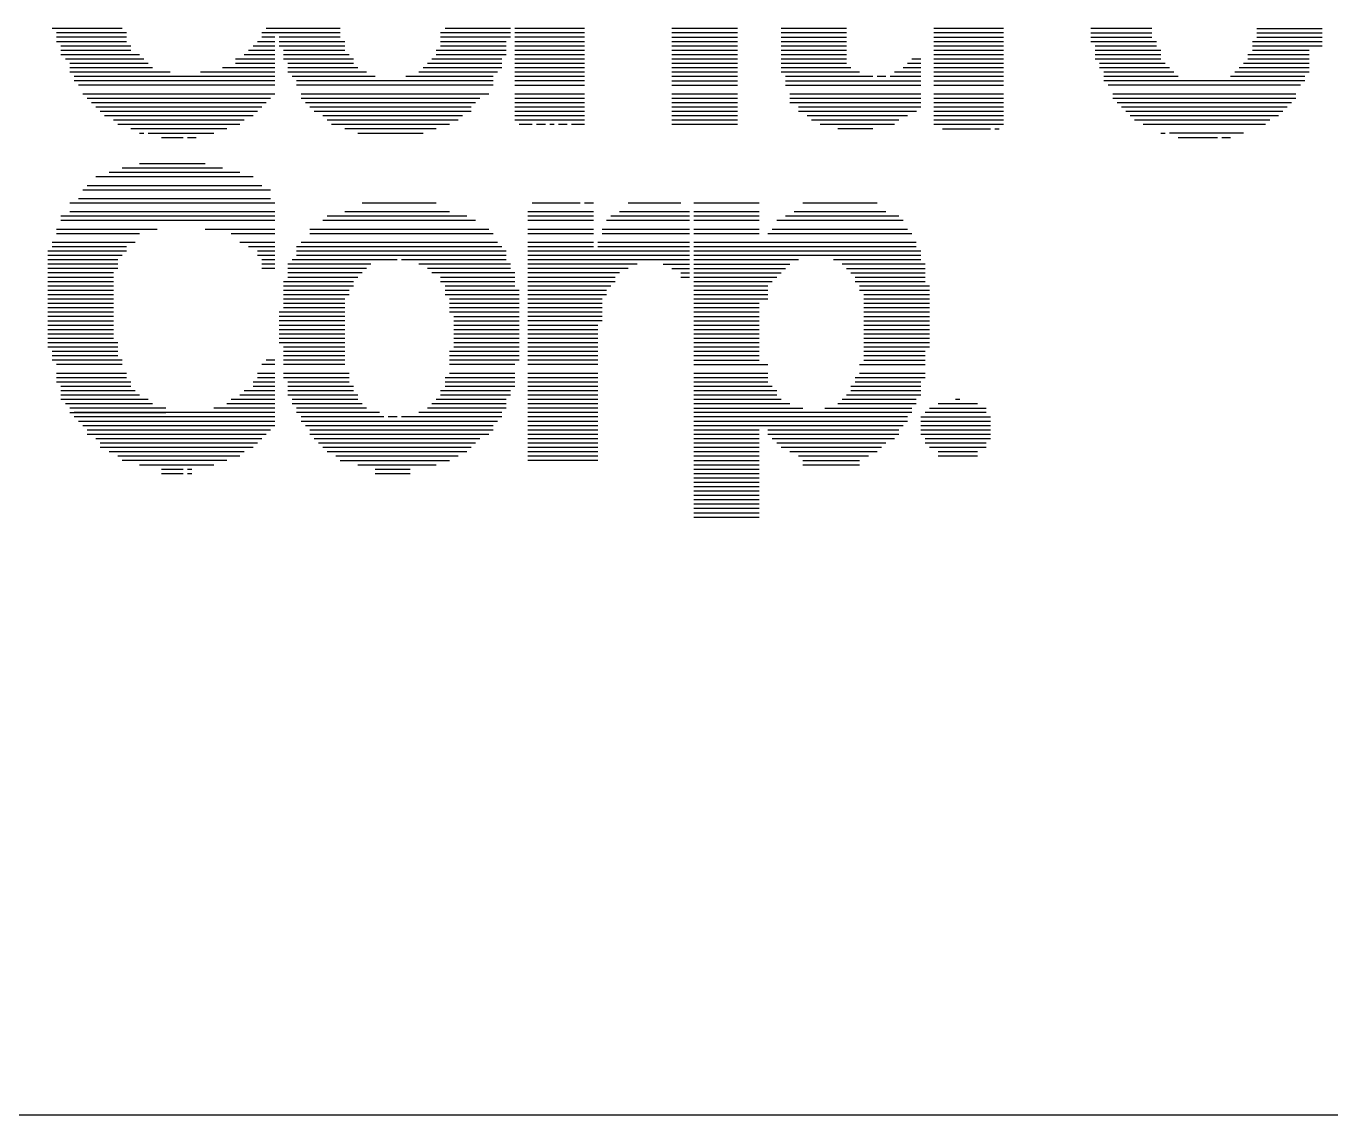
# Model space of a CAD drawing. Extents: x 0 to 31.8, y 0 to 20.
# Drawn here: x 6.4337 to 6.728, y 5.9838 to 6.2293 of the extents above; entities that cross this region are included whole.
import ezdxf

# ---------------------------------------------------------------- set-up
doc = ezdxf.new("R2010")
doc.units = 0
doc.header["$LTSCALE"] = 0.25
doc.header["$MEASUREMENT"] = 0
doc.layers.add('10', color=7, linetype='CONTINUOUS')

msp = doc.modelspace()

# ---------------------------------------------------------------- linework, layer by layer
at = {"layer": '10'}
for points in [[(2.81857, 13.08323), (2.81857, 5.98382), (13.06857, 5.98382), (13.06857, 13.08323), (2.81857, 13.08323)], [(6.43963, 6.22885), (6.45538, 6.22885)], [(6.44062, 6.22787), (6.45637, 6.22787)], [(6.48688, 6.22787), (6.50459, 6.22787)], [(6.48786, 6.22885), (6.50459, 6.22885)], [(6.52723, 6.22787), (6.54298, 6.22787)], [(6.52822, 6.22885), (6.54298, 6.22885)], [(6.54396, 6.22885), (6.55971, 6.22885)], [(6.54396, 6.22786), (6.55971, 6.22786)], [(6.5794, 6.22884), (6.59416, 6.22884)], [(6.5794, 6.22786), (6.59416, 6.22786)], [(6.604, 6.22884), (6.61877, 6.22884)], [(6.604, 6.22786), (6.61877, 6.22786)], [(6.63845, 6.22884), (6.6542, 6.22884)], [(6.63845, 6.22786), (6.6542, 6.22786)], [(6.67389, 6.22884), (6.68766, 6.22884)], [(6.67389, 6.22785), (6.68766, 6.22785)], [(6.71129, 6.22883), (6.72605, 6.22883)], [(6.71129, 6.22785), (6.72605, 6.22785)], [(6.44062, 6.22688), (6.45637, 6.22688)], [(6.44062, 6.2259), (6.45637, 6.2259)], [(6.4416, 6.22492), (6.45735, 6.22492)], [(6.48491, 6.22491), (6.48983, 6.22491)], [(6.48589, 6.2259), (6.48983, 6.2259)], [(6.48688, 6.22688), (6.48983, 6.22688)], [(6.49081, 6.22689), (6.50459, 6.22689)], [(6.49081, 6.2259), (6.50558, 6.2259)], [(6.49081, 6.22492), (6.50558, 6.22492)], [(6.52723, 6.22688), (6.54298, 6.22688)], [(6.52723, 6.2259), (6.542, 6.2259)], [(6.52723, 6.22491), (6.542, 6.22491)], [(6.54396, 6.22688), (6.55971, 6.22688)], [(6.54396, 6.2259), (6.55971, 6.2259)], [(6.54396, 6.22491), (6.55971, 6.22491)], [(6.5794, 6.22687), (6.59416, 6.22687)], [(6.5794, 6.22589), (6.59416, 6.22589)], [(6.5794, 6.22491), (6.59416, 6.22491)], [(6.604, 6.22687), (6.61877, 6.22687)], [(6.604, 6.22589), (6.61877, 6.22589)], [(6.604, 6.2249), (6.61877, 6.2249)], [(6.63845, 6.22687), (6.6542, 6.22687)], [(6.63845, 6.22589), (6.6542, 6.22589)], [(6.63845, 6.2249), (6.6542, 6.2249)], [(6.67389, 6.22687), (6.68766, 6.22687)], [(6.67389, 6.22589), (6.68865, 6.22589)], [(6.67487, 6.2249), (6.68865, 6.2249)], [(6.7103, 6.22588), (6.72605, 6.22588)], [(6.7103, 6.2249), (6.72605, 6.2249)], [(6.71129, 6.22687), (6.72605, 6.22687)], [(6.4416, 6.22393), (6.45735, 6.22393)], [(6.4416, 6.22295), (6.45932, 6.22295)], [(6.44259, 6.22196), (6.4603, 6.22196)], [(6.48097, 6.22196), (6.48983, 6.22196)], [(6.48294, 6.22295), (6.48983, 6.22295)], [(6.48392, 6.22393), (6.48983, 6.22393)], [(6.4918, 6.22393), (6.50558, 6.22393)], [(6.4918, 6.22295), (6.50656, 6.22295)], [(6.4918, 6.22196), (6.50755, 6.22196)], [(6.52526, 6.22196), (6.54101, 6.22196)], [(6.52625, 6.22393), (6.542, 6.22393)], [(6.52625, 6.22294), (6.542, 6.22294)], [(6.54396, 6.22393), (6.55971, 6.22393)], [(6.54396, 6.22294), (6.55971, 6.22294)], [(6.54396, 6.22196), (6.55971, 6.22196)], [(6.5794, 6.22392), (6.59416, 6.22392)], [(6.5794, 6.22294), (6.59416, 6.22294)], [(6.5794, 6.22195), (6.59416, 6.22195)], [(6.604, 6.22392), (6.61877, 6.22392)], [(6.604, 6.22294), (6.61877, 6.22294)], [(6.604, 6.22195), (6.61877, 6.22195)], [(6.63353, 6.22195), (6.6355, 6.22195)], [(6.63845, 6.22392), (6.6542, 6.22392)], [(6.63845, 6.22293), (6.6542, 6.22293)], [(6.63845, 6.22195), (6.6542, 6.22195)], [(6.67487, 6.22392), (6.68963, 6.22392)], [(6.67487, 6.22293), (6.68963, 6.22293)], [(6.67487, 6.22195), (6.68963, 6.22195)], [(6.70932, 6.22293), (6.7231, 6.22293)], [(6.70932, 6.22194), (6.7231, 6.22194)], [(6.7103, 6.22391), (6.7231, 6.22391)], [(6.44357, 6.22098), (6.46129, 6.22098)], [(6.44357, 6.21999), (6.46227, 6.21999)], [(6.44357, 6.21901), (6.46621, 6.21901)], [(6.4731, 6.21901), (6.48983, 6.21901)], [(6.47802, 6.21999), (6.48983, 6.21999)], [(6.48097, 6.22098), (6.48983, 6.22098)], [(6.49278, 6.22098), (6.50755, 6.22098)], [(6.49278, 6.22), (6.50853, 6.22)], [(6.49278, 6.21901), (6.5105, 6.21901)], [(6.52231, 6.21901), (6.54003, 6.21901)], [(6.52329, 6.21999), (6.54101, 6.21999)], [(6.52428, 6.22098), (6.54101, 6.22098)], [(6.54396, 6.22097), (6.55971, 6.22097)], [(6.54396, 6.21999), (6.55971, 6.21999)], [(6.54396, 6.21901), (6.55971, 6.21901)], [(6.5794, 6.22097), (6.59416, 6.22097)], [(6.5794, 6.21999), (6.59416, 6.21999)], [(6.5794, 6.219), (6.59416, 6.219)], [(6.604, 6.22097), (6.61877, 6.22097)], [(6.604, 6.21998), (6.61975, 6.21998)], [(6.604, 6.219), (6.62172, 6.219)], [(6.62959, 6.219), (6.6355, 6.219)], [(6.63156, 6.21998), (6.6355, 6.21998)], [(6.63255, 6.22097), (6.6355, 6.22097)], [(6.63845, 6.22097), (6.6542, 6.22097)], [(6.63845, 6.21998), (6.6542, 6.21998)], [(6.63845, 6.219), (6.6542, 6.219)], [(6.67585, 6.22096), (6.69062, 6.22096)], [(6.67585, 6.21998), (6.6916, 6.21998)], [(6.67684, 6.219), (6.69259, 6.219)], [(6.70637, 6.21899), (6.7231, 6.21899)], [(6.70735, 6.21998), (6.7231, 6.21998)], [(6.70834, 6.22096), (6.7231, 6.22096)], [(6.44455, 6.21803), (6.48983, 6.21803)], [(6.44455, 6.21704), (6.48983, 6.21704)], [(6.44554, 6.21606), (6.48983, 6.21606)], [(6.49377, 6.21803), (6.51247, 6.21803)], [(6.49475, 6.21704), (6.53904, 6.21704)], [(6.49475, 6.21606), (6.53904, 6.21606)], [(6.51936, 6.21802), (6.53904, 6.21802)], [(6.54396, 6.21802), (6.55971, 6.21802)], [(6.54396, 6.21704), (6.55971, 6.21704)], [(6.54396, 6.21605), (6.55971, 6.21605)], [(6.5794, 6.21802), (6.59416, 6.21802)], [(6.5794, 6.21703), (6.59416, 6.21703)], [(6.5794, 6.21605), (6.59416, 6.21605)], [(6.60499, 6.21802), (6.62467, 6.21802)], [(6.60499, 6.21703), (6.6355, 6.21703)], [(6.60499, 6.21605), (6.6355, 6.21605)], [(6.62566, 6.21802), (6.62763, 6.21802)], [(6.62861, 6.21801), (6.6355, 6.21801)], [(6.63845, 6.21801), (6.6542, 6.21801)], [(6.63845, 6.21703), (6.6542, 6.21703)], [(6.63845, 6.21604), (6.6542, 6.21604)], [(6.67684, 6.21804), (6.69357, 6.21804)], [(6.67684, 6.21706), (6.72211, 6.21706)], [(6.67782, 6.21607), (6.72113, 6.21607)], [(6.70538, 6.21801), (6.72211, 6.21801)], [(6.44652, 6.21409), (6.48983, 6.21409)], [(6.44751, 6.2131), (6.48885, 6.2131)], [(6.49574, 6.21409), (6.53806, 6.21409)], [(6.49574, 6.21311), (6.53609, 6.21311)], [(6.54396, 6.21409), (6.55971, 6.21409)], [(6.54396, 6.2131), (6.55971, 6.2131)], [(6.5794, 6.21408), (6.59416, 6.21408)], [(6.5794, 6.2131), (6.59416, 6.2131)], [(6.60597, 6.21408), (6.6355, 6.21408)], [(6.60597, 6.2131), (6.6355, 6.2131)], [(6.63845, 6.21408), (6.6542, 6.21408)], [(6.63845, 6.21309), (6.6542, 6.21309)], [(6.67881, 6.2141), (6.72014, 6.2141)], [(6.67881, 6.21312), (6.72014, 6.21312)], [(6.44849, 6.21212), (6.48786, 6.21212)], [(6.44948, 6.21114), (6.48688, 6.21114)], [(6.45046, 6.21015), (6.48589, 6.21015)], [(6.49672, 6.21212), (6.53511, 6.21212)], [(6.4977, 6.21113), (6.53412, 6.21113)], [(6.49869, 6.21015), (6.53412, 6.21015)], [(6.54396, 6.21212), (6.55971, 6.21212)], [(6.54396, 6.21113), (6.55971, 6.21113)], [(6.54396, 6.21015), (6.55971, 6.21015)], [(6.5794, 6.21211), (6.59416, 6.21211)], [(6.5794, 6.21113), (6.59416, 6.21113)], [(6.5794, 6.21014), (6.59416, 6.21014)], [(6.60597, 6.21211), (6.6355, 6.21211)], [(6.60794, 6.21113), (6.6355, 6.21113)], [(6.60794, 6.21014), (6.63452, 6.21014)], [(6.63845, 6.21211), (6.6542, 6.21211)], [(6.63845, 6.21112), (6.6542, 6.21112)], [(6.63845, 6.21014), (6.6542, 6.21014)], [(6.67979, 6.21214), (6.71916, 6.21214)], [(6.68077, 6.21115), (6.71818, 6.21115)], [(6.68176, 6.21017), (6.71719, 6.21017)], [(6.45144, 6.20917), (6.48491, 6.20917)], [(6.45341, 6.20818), (6.48294, 6.20818)], [(6.4544, 6.2072), (6.48196, 6.2072)], [(6.50066, 6.20917), (6.53215, 6.20917)], [(6.50164, 6.20818), (6.53117, 6.20818)], [(6.50262, 6.2072), (6.5292, 6.2072)], [(6.54396, 6.20917), (6.55971, 6.20917)], [(6.54396, 6.20818), (6.55971, 6.20818)], [(6.54495, 6.2072), (6.5479, 6.2072)], [(6.54495, 6.2072), (6.5479, 6.2072)], [(6.54888, 6.2072), (6.55085, 6.2072)], [(6.54888, 6.2072), (6.55085, 6.2072)], [(6.55184, 6.2072), (6.55282, 6.2072)], [(6.55184, 6.2072), (6.55282, 6.2072)], [(6.55381, 6.2072), (6.55577, 6.2072)], [(6.55381, 6.2072), (6.55577, 6.2072)], [(6.55676, 6.2072), (6.55971, 6.2072)], [(6.55676, 6.2072), (6.55971, 6.2072)], [(6.5794, 6.20916), (6.59416, 6.20916)], [(6.5794, 6.20817), (6.59416, 6.20817)], [(6.5794, 6.20719), (6.59416, 6.20719)], [(6.5794, 6.20719), (6.59416, 6.20719)], [(6.60991, 6.20916), (6.63255, 6.20916)], [(6.61089, 6.20817), (6.63058, 6.20817)], [(6.61286, 6.20719), (6.62959, 6.20719)], [(6.63845, 6.20916), (6.6542, 6.20916)], [(6.63845, 6.20817), (6.6542, 6.20817)], [(6.63845, 6.20719), (6.6542, 6.20719)], [(6.68274, 6.20918), (6.71621, 6.20918)], [(6.68373, 6.2082), (6.71424, 6.2082)], [(6.6857, 6.20721), (6.71326, 6.20721)], [(6.6857, 6.20721), (6.71326, 6.20721)], [(6.45735, 6.20622), (6.479, 6.20622)], [(6.45932, 6.20523), (6.4603, 6.20523)], [(6.45932, 6.20523), (6.4603, 6.20523)], [(6.46129, 6.20523), (6.47605, 6.20523)], [(6.46129, 6.20523), (6.47605, 6.20523)], [(6.46424, 6.20425), (6.46916, 6.20425)], [(6.47014, 6.20425), (6.47211, 6.20425)], [(6.50558, 6.20621), (6.52625, 6.20621)], [(6.50853, 6.20523), (6.52329, 6.20523)], [(6.50853, 6.20523), (6.52329, 6.20523)], [(6.6168, 6.20621), (6.62467, 6.20621)], [(6.6168, 6.20621), (6.62467, 6.20621)], [(6.64042, 6.2062), (6.65125, 6.2062)], [(6.64042, 6.2062), (6.65125, 6.2062)], [(6.65223, 6.2062), (6.65322, 6.2062)], [(6.65223, 6.2062), (6.65322, 6.2062)], [(6.68963, 6.20522), (6.69062, 6.20522)], [(6.6916, 6.20525), (6.70833, 6.20525)], [(6.69357, 6.20423), (6.70243, 6.20423)], [(6.69357, 6.20423), (6.70243, 6.20423)], [(6.70341, 6.20423), (6.70538, 6.20423)], [(6.70341, 6.20423), (6.70538, 6.20423)], [(6.45932, 6.19834), (6.47408, 6.19834)], [(6.44948, 6.19539), (6.48491, 6.19539)], [(6.45144, 6.19539), (6.48294, 6.19539)], [(6.45243, 6.19637), (6.48196, 6.19637)], [(6.45538, 6.19736), (6.47802, 6.19736)], [(6.44652, 6.19244), (6.48885, 6.19244)], [(6.44751, 6.19342), (6.48688, 6.19342)], [(6.44751, 6.19244), (6.48688, 6.19244)], [(6.44357, 6.18949), (6.48983, 6.18949)], [(6.44455, 6.18949), (6.48983, 6.18949)], [(6.44554, 6.19047), (6.48885, 6.19047)], [(6.50951, 6.18948), (6.52625, 6.18948)], [(6.51345, 6.18948), (6.51739, 6.18948)], [(6.51837, 6.18948), (6.52034, 6.18948)], [(6.5479, 6.18948), (6.55873, 6.18948)], [(6.55971, 6.18948), (6.56168, 6.18948)], [(6.56955, 6.18947), (6.58137, 6.18947)], [(6.57448, 6.18947), (6.57644, 6.18947)], [(6.58432, 6.18947), (6.59908, 6.18947)], [(6.60892, 6.18947), (6.62566, 6.18947)], [(6.61188, 6.18947), (6.62369, 6.18947)], [(6.4416, 6.18653), (6.48983, 6.18653)], [(6.44259, 6.18653), (6.48983, 6.18653)], [(6.44357, 6.18752), (6.48983, 6.18752)], [(6.50164, 6.18653), (6.53314, 6.18653)], [(6.50361, 6.18653), (6.53117, 6.18653)], [(6.50558, 6.18752), (6.5292, 6.18752)], [(6.54692, 6.18752), (6.56168, 6.18752)], [(6.54692, 6.18653), (6.56168, 6.18653)], [(6.54692, 6.18653), (6.56168, 6.18653)], [(6.56562, 6.18652), (6.58333, 6.18652)], [(6.5666, 6.18652), (6.58333, 6.18652)], [(6.56759, 6.18751), (6.58333, 6.18751)], [(6.58432, 6.18751), (6.59908, 6.18751)], [(6.58432, 6.18652), (6.59908, 6.18652)], [(6.58432, 6.18652), (6.59908, 6.18652)], [(6.60499, 6.18652), (6.63058, 6.18652)], [(6.60597, 6.18652), (6.62959, 6.18652)], [(6.60696, 6.18751), (6.62763, 6.18751)], [(6.44062, 6.18358), (6.46227, 6.18358)], [(6.4416, 6.18555), (6.48983, 6.18555)], [(6.4416, 6.18358), (6.46326, 6.18358)], [(6.47408, 6.18358), (6.48983, 6.18358)], [(6.47802, 6.18358), (6.48983, 6.18358)], [(6.4977, 6.18358), (6.53806, 6.18358)], [(6.49869, 6.18358), (6.53609, 6.18358)], [(6.50066, 6.18555), (6.53511, 6.18555)], [(6.54692, 6.18555), (6.56168, 6.18555)], [(6.54692, 6.18358), (6.56168, 6.18358)], [(6.54692, 6.18358), (6.56168, 6.18358)], [(6.56365, 6.18357), (6.58333, 6.18357)], [(6.56463, 6.18554), (6.58333, 6.18554)], [(6.56463, 6.18357), (6.58333, 6.18357)], [(6.58432, 6.18554), (6.59908, 6.18554)], [(6.58432, 6.18357), (6.59908, 6.18357)], [(6.58432, 6.18357), (6.59908, 6.18357)], [(6.60203, 6.18357), (6.63255, 6.18357)], [(6.60302, 6.18554), (6.63156, 6.18554)], [(6.60302, 6.18357), (6.63255, 6.18357)], [(6.43963, 6.18063), (6.45735, 6.18063)], [(6.44062, 6.1826), (6.45932, 6.1826)], [(6.44062, 6.18063), (6.45833, 6.18063)], [(6.47999, 6.1826), (6.48983, 6.1826)], [(6.48196, 6.18063), (6.48983, 6.18063)], [(6.48294, 6.18063), (6.48983, 6.18063)], [(6.49574, 6.18063), (6.54003, 6.18063)], [(6.49672, 6.18063), (6.53904, 6.18063)], [(6.4977, 6.1826), (6.53904, 6.1826)], [(6.54692, 6.1826), (6.56168, 6.1826)], [(6.54692, 6.18063), (6.56168, 6.18063)], [(6.54692, 6.18063), (6.56168, 6.18063)], [(6.56266, 6.18062), (6.58333, 6.18062)], [(6.56266, 6.18062), (6.58333, 6.18062)], [(6.56365, 6.18258), (6.58333, 6.18258)], [(6.58432, 6.18258), (6.59908, 6.18258)], [(6.58432, 6.18062), (6.63451, 6.18062)], [(6.58432, 6.18062), (6.59908, 6.18062)], [(6.60105, 6.18259), (6.63353, 6.18259)], [(6.60105, 6.18062), (6.63353, 6.18062)], [(6.43865, 6.17866), (6.45637, 6.17866)], [(6.43865, 6.17768), (6.45538, 6.17768)], [(6.43963, 6.17964), (6.45637, 6.17964)], [(6.48392, 6.17964), (6.48983, 6.17964)], [(6.48589, 6.17866), (6.48983, 6.17866)], [(6.48589, 6.17768), (6.48983, 6.17768)], [(6.49475, 6.17965), (6.54101, 6.17965)], [(6.49475, 6.17866), (6.542, 6.17866)], [(6.49475, 6.17768), (6.542, 6.17768)], [(6.54692, 6.17964), (6.56168, 6.17964)], [(6.54692, 6.17866), (6.58333, 6.17866)], [(6.54692, 6.17768), (6.58333, 6.17768)], [(6.56266, 6.17963), (6.58333, 6.17963)], [(6.58432, 6.17963), (6.63451, 6.17963)], [(6.58432, 6.17865), (6.6355, 6.17865)], [(6.58432, 6.17767), (6.6355, 6.17767)], [(6.43865, 6.17669), (6.4544, 6.17669)], [(6.43865, 6.17571), (6.4544, 6.17571)], [(6.43865, 6.17472), (6.4544, 6.17472)], [(6.48688, 6.17669), (6.48983, 6.17669)], [(6.48688, 6.17571), (6.48983, 6.17571)], [(6.48688, 6.17472), (6.48983, 6.17472)], [(6.49278, 6.17571), (6.51148, 6.17571)], [(6.49278, 6.17473), (6.5105, 6.17473)], [(6.49377, 6.17669), (6.51739, 6.17669)], [(6.51837, 6.17669), (6.542, 6.17669)], [(6.52231, 6.17571), (6.54298, 6.17571)], [(6.52428, 6.17472), (6.54298, 6.17472)], [(6.54692, 6.1767), (6.58333, 6.1767)], [(6.54692, 6.17571), (6.57152, 6.17571)], [(6.54692, 6.17473), (6.56955, 6.17473)], [(6.57743, 6.17569), (6.58333, 6.17569)], [(6.5794, 6.17471), (6.58333, 6.17471)], [(6.58432, 6.17668), (6.60794, 6.17668)], [(6.58432, 6.17569), (6.60597, 6.17569)], [(6.58432, 6.17471), (6.60499, 6.17471)], [(6.61581, 6.17668), (6.6355, 6.17668)], [(6.61778, 6.1757), (6.63648, 6.1757)], [(6.61877, 6.17471), (6.63648, 6.17471)], [(6.43865, 6.17374), (6.45341, 6.17374)], [(6.43865, 6.17275), (6.45341, 6.17275)], [(6.43865, 6.17177), (6.45341, 6.17177)], [(6.4918, 6.17177), (6.50755, 6.17177)], [(6.49278, 6.17374), (6.50951, 6.17374)], [(6.49278, 6.17276), (6.50853, 6.17276)], [(6.52526, 6.17374), (6.54396, 6.17374)], [(6.52723, 6.17275), (6.54396, 6.17275)], [(6.52723, 6.17177), (6.54396, 6.17177)], [(6.54692, 6.17374), (6.56759, 6.17374)], [(6.54692, 6.17276), (6.5666, 6.17276)], [(6.54692, 6.17177), (6.5666, 6.17177)], [(6.58137, 6.17373), (6.58333, 6.17373)], [(6.58137, 6.17274), (6.58333, 6.17274)], [(6.58432, 6.17373), (6.604, 6.17373)], [(6.58432, 6.17274), (6.60302, 6.17274)], [(6.58432, 6.17176), (6.60203, 6.17176)], [(6.61975, 6.17373), (6.63648, 6.17373)], [(6.62074, 6.17274), (6.63648, 6.17274)], [(6.62074, 6.17176), (6.63648, 6.17176)], [(6.43865, 6.17079), (6.45341, 6.17079)], [(6.43865, 6.1698), (6.45341, 6.1698)], [(6.43865, 6.16882), (6.45341, 6.16882)], [(6.4918, 6.17079), (6.50755, 6.17079)], [(6.4918, 6.1698), (6.50656, 6.1698)], [(6.4918, 6.16882), (6.50656, 6.16882)], [(6.52822, 6.17078), (6.54396, 6.17078)], [(6.52822, 6.1698), (6.54495, 6.1698)], [(6.52822, 6.16882), (6.54495, 6.16882)], [(6.54692, 6.17079), (6.56562, 6.17079)], [(6.54692, 6.16981), (6.56463, 6.16981)], [(6.54692, 6.16882), (6.56463, 6.16882)], [(6.58432, 6.17077), (6.60105, 6.17077)], [(6.58432, 6.16979), (6.60105, 6.16979)], [(6.58432, 6.16881), (6.60105, 6.16881)], [(6.62172, 6.17078), (6.63747, 6.17078)], [(6.62172, 6.16979), (6.63747, 6.16979)], [(6.6227, 6.16881), (6.63747, 6.16881)], [(6.43865, 6.16783), (6.45341, 6.16783)], [(6.43865, 6.16685), (6.45341, 6.16685)], [(6.43865, 6.16587), (6.45341, 6.16587)], [(6.4918, 6.16784), (6.50558, 6.16784)], [(6.4918, 6.16685), (6.50558, 6.16685)], [(6.4918, 6.16587), (6.50558, 6.16587)], [(6.5292, 6.16783), (6.54495, 6.16783)], [(6.5292, 6.16685), (6.54495, 6.16685)], [(6.5292, 6.16586), (6.54495, 6.16586)], [(6.54692, 6.16784), (6.56365, 6.16784)], [(6.54692, 6.16685), (6.56365, 6.16685)], [(6.54692, 6.16587), (6.56365, 6.16587)], [(6.58432, 6.16782), (6.60105, 6.16782)], [(6.58432, 6.16684), (6.59908, 6.16684)], [(6.58432, 6.16585), (6.59908, 6.16585)], [(6.6227, 6.16782), (6.63747, 6.16782)], [(6.6227, 6.16684), (6.63747, 6.16684)], [(6.6227, 6.16585), (6.63747, 6.16585)], [(6.43865, 6.16488), (6.45341, 6.16488)], [(6.43865, 6.1639), (6.45341, 6.1639)], [(6.43865, 6.16291), (6.45341, 6.16291)], [(6.49081, 6.16488), (6.50558, 6.16488)], [(6.49081, 6.1639), (6.50558, 6.1639)], [(6.49081, 6.16292), (6.50558, 6.16292)], [(6.5292, 6.16488), (6.54495, 6.16488)], [(6.53018, 6.16389), (6.54495, 6.16389)], [(6.53018, 6.16291), (6.54495, 6.16291)], [(6.54692, 6.16489), (6.56365, 6.16489)], [(6.54692, 6.1639), (6.56365, 6.1639)], [(6.54692, 6.16292), (6.56365, 6.16292)], [(6.58432, 6.16487), (6.59908, 6.16487)], [(6.58432, 6.16388), (6.59908, 6.16388)], [(6.58432, 6.1629), (6.59908, 6.1629)], [(6.6227, 6.16487), (6.63747, 6.16487)], [(6.6227, 6.16389), (6.63747, 6.16389)], [(6.6227, 6.1629), (6.63747, 6.1629)], [(6.43865, 6.16193), (6.45341, 6.16193)], [(6.43865, 6.16094), (6.45341, 6.16094)], [(6.43865, 6.15996), (6.45341, 6.15996)], [(6.49081, 6.16193), (6.50558, 6.16193)], [(6.49081, 6.16095), (6.50558, 6.16095)], [(6.49081, 6.15996), (6.50558, 6.15996)], [(6.53018, 6.16193), (6.54495, 6.16193)], [(6.53018, 6.16094), (6.54495, 6.16094)], [(6.53018, 6.15996), (6.54495, 6.15996)], [(6.54692, 6.16193), (6.56266, 6.16193)], [(6.54692, 6.16095), (6.56266, 6.16095)], [(6.54692, 6.15996), (6.56266, 6.15996)], [(6.58432, 6.16192), (6.59908, 6.16192)], [(6.58432, 6.16093), (6.59908, 6.16093)], [(6.58432, 6.15995), (6.59908, 6.15995)], [(6.6227, 6.16192), (6.63747, 6.16192)], [(6.6227, 6.16093), (6.63747, 6.16093)], [(6.6227, 6.15995), (6.63747, 6.15995)], [(6.43865, 6.15898), (6.45341, 6.15898)], [(6.43865, 6.15799), (6.4544, 6.15799)], [(6.43865, 6.15701), (6.4544, 6.15701)], [(6.49081, 6.15898), (6.50558, 6.15898)], [(6.49081, 6.15799), (6.50558, 6.15799)], [(6.4918, 6.15701), (6.50558, 6.15701)], [(6.53018, 6.15897), (6.54495, 6.15897)], [(6.53018, 6.15799), (6.54495, 6.15799)], [(6.53018, 6.15701), (6.54495, 6.15701)], [(6.54692, 6.15898), (6.56266, 6.15898)], [(6.54692, 6.158), (6.56266, 6.158)], [(6.54692, 6.15701), (6.56266, 6.15701)], [(6.58432, 6.15896), (6.59908, 6.15896)], [(6.58432, 6.15798), (6.59908, 6.15798)], [(6.58432, 6.157), (6.59908, 6.157)], [(6.6227, 6.15897), (6.63747, 6.15897)], [(6.6227, 6.15798), (6.63747, 6.15798)], [(6.6227, 6.157), (6.63747, 6.157)], [(6.43963, 6.15602), (6.4544, 6.15602)], [(6.43963, 6.15504), (6.4544, 6.15504)], [(6.43963, 6.15406), (6.45538, 6.15406)], [(6.48786, 6.15405), (6.48983, 6.15405)], [(6.4918, 6.15603), (6.50558, 6.15603)], [(6.4918, 6.15504), (6.50558, 6.15504)], [(6.4918, 6.15406), (6.50558, 6.15406)], [(6.5292, 6.15602), (6.54495, 6.15602)], [(6.5292, 6.15504), (6.54495, 6.15504)], [(6.5292, 6.15405), (6.54495, 6.15405)], [(6.54692, 6.15603), (6.56266, 6.15603)], [(6.54692, 6.15504), (6.56266, 6.15504)], [(6.54692, 6.15406), (6.56266, 6.15406)], [(6.58432, 6.15601), (6.59908, 6.15601)], [(6.58432, 6.15503), (6.59908, 6.15503)], [(6.58432, 6.15404), (6.59908, 6.15404)], [(6.6227, 6.15601), (6.63648, 6.15601)], [(6.6227, 6.15503), (6.63648, 6.15503)], [(6.6227, 6.15404), (6.63648, 6.15404)], [(6.44062, 6.15307), (6.45538, 6.15307)], [(6.44062, 6.1511), (6.45637, 6.1511)], [(6.48589, 6.1511), (6.48983, 6.1511)], [(6.48688, 6.15307), (6.48983, 6.15307)], [(6.4918, 6.15307), (6.50558, 6.15307)], [(6.4918, 6.1511), (6.50656, 6.1511)], [(6.5292, 6.15307), (6.54396, 6.15307)], [(6.5292, 6.1511), (6.54396, 6.1511)], [(6.54692, 6.15308), (6.56266, 6.15308)], [(6.54692, 6.15111), (6.56266, 6.15111)], [(6.58432, 6.15306), (6.60105, 6.15306)], [(6.58432, 6.15109), (6.60105, 6.15109)], [(6.62172, 6.15306), (6.63648, 6.15306)], [(6.62172, 6.15109), (6.63648, 6.15109)], [(6.44062, 6.15012), (6.45637, 6.15012)], [(6.44062, 6.14913), (6.45735, 6.14913)], [(6.4416, 6.14815), (6.45735, 6.14815)], [(6.48491, 6.14913), (6.48983, 6.14913)], [(6.48491, 6.14815), (6.48983, 6.14815)], [(6.48589, 6.15012), (6.48983, 6.15012)], [(6.4918, 6.15012), (6.50656, 6.15012)], [(6.49278, 6.14914), (6.50656, 6.14914)], [(6.49278, 6.14815), (6.50755, 6.14815)], [(6.52822, 6.15012), (6.54396, 6.15012)], [(6.52822, 6.14913), (6.54396, 6.14913)], [(6.52822, 6.14815), (6.54396, 6.14815)], [(6.54692, 6.15012), (6.56266, 6.15012)], [(6.54692, 6.14914), (6.56266, 6.14914)], [(6.54692, 6.14815), (6.56266, 6.14815)], [(6.58432, 6.15011), (6.60105, 6.15011)], [(6.58432, 6.14912), (6.60105, 6.14912)], [(6.58432, 6.14814), (6.60203, 6.14814)], [(6.61975, 6.14814), (6.6355, 6.14814)], [(6.62074, 6.15011), (6.63648, 6.15011)], [(6.62074, 6.14912), (6.6355, 6.14912)], [(6.4416, 6.14717), (6.45833, 6.14717)], [(6.4416, 6.14618), (6.45932, 6.14618)], [(6.4416, 6.1452), (6.45932, 6.1452)], [(6.44259, 6.1452), (6.46129, 6.1452)], [(6.47999, 6.1452), (6.48983, 6.1452)], [(6.48196, 6.14618), (6.48983, 6.14618)], [(6.48294, 6.14716), (6.48983, 6.14716)], [(6.49278, 6.14717), (6.50755, 6.14717)], [(6.49278, 6.14618), (6.50853, 6.14618)], [(6.49377, 6.1452), (6.50853, 6.1452)], [(6.52625, 6.14519), (6.542, 6.14519)], [(6.52723, 6.14716), (6.54298, 6.14716)], [(6.52723, 6.14618), (6.54298, 6.14618)], [(6.54692, 6.14717), (6.56266, 6.14717)], [(6.54692, 6.14619), (6.56266, 6.14619)], [(6.54692, 6.1452), (6.56266, 6.1452)], [(6.58432, 6.14715), (6.60302, 6.14715)], [(6.58432, 6.14617), (6.60302, 6.14617)], [(6.58432, 6.14518), (6.604, 6.14518)], [(6.61778, 6.14519), (6.63451, 6.14519)], [(6.61877, 6.14617), (6.6355, 6.14617)], [(6.61975, 6.14716), (6.6355, 6.14716)], [(6.64337, 6.14518), (6.64436, 6.14518)], [(6.44259, 6.14421), (6.46129, 6.14421)], [(6.44357, 6.14421), (6.46227, 6.14421)], [(6.44357, 6.14323), (6.46522, 6.14323)], [(6.44357, 6.14323), (6.46227, 6.14323)], [(6.44357, 6.14224), (6.46522, 6.14224)], [(6.44455, 6.14225), (6.48983, 6.14225)], [(6.47605, 6.14323), (6.48983, 6.14323)], [(6.479, 6.14421), (6.48983, 6.14421)], [(6.49377, 6.14422), (6.50951, 6.14422)], [(6.49475, 6.14323), (6.5105, 6.14323)], [(6.49475, 6.14225), (6.51345, 6.14225)], [(6.52231, 6.14225), (6.54101, 6.14225)], [(6.52428, 6.14323), (6.542, 6.14323)], [(6.52526, 6.14421), (6.542, 6.14421)], [(6.54692, 6.14422), (6.56266, 6.14422)], [(6.54692, 6.14323), (6.56266, 6.14323)], [(6.54692, 6.14225), (6.56266, 6.14225)], [(6.58432, 6.1442), (6.60597, 6.1442)], [(6.58432, 6.14322), (6.60892, 6.14322)], [(6.58432, 6.14225), (6.63353, 6.14225)], [(6.61385, 6.14322), (6.63353, 6.14322)], [(6.6168, 6.1442), (6.63451, 6.1442)], [(6.63648, 6.14225), (6.65026, 6.14225)], [(6.63747, 6.14321), (6.65026, 6.14321)], [(6.63944, 6.1442), (6.64829, 6.1442)], [(6.44455, 6.14127), (6.48983, 6.14127)], [(6.44554, 6.14028), (6.48983, 6.14028)], [(6.44652, 6.1393), (6.48983, 6.1393)], [(6.49574, 6.14127), (6.51444, 6.14127)], [(6.49574, 6.14028), (6.54003, 6.14028)], [(6.49672, 6.1393), (6.53904, 6.1393)], [(6.51542, 6.14127), (6.51739, 6.14127)], [(6.51837, 6.14127), (6.54101, 6.14127)], [(6.54692, 6.14127), (6.56266, 6.14127)], [(6.54692, 6.14028), (6.56266, 6.14028)], [(6.54692, 6.1393), (6.56266, 6.1393)], [(6.58432, 6.14127), (6.63255, 6.14127)], [(6.58432, 6.14028), (6.63255, 6.14028)], [(6.58432, 6.1393), (6.63156, 6.1393)], [(6.6355, 6.14126), (6.65125, 6.14126)], [(6.6355, 6.14028), (6.65125, 6.14028)], [(6.6355, 6.1393), (6.65125, 6.1393)], [(6.44751, 6.13832), (6.48885, 6.13832)], [(6.44751, 6.13733), (6.48786, 6.13733)], [(6.44948, 6.13635), (6.48688, 6.13635)], [(6.4977, 6.13831), (6.53904, 6.13831)], [(6.4977, 6.13733), (6.53806, 6.13733)], [(6.49869, 6.13635), (6.53609, 6.13635)], [(6.54692, 6.13832), (6.56266, 6.13832)], [(6.54692, 6.13733), (6.56266, 6.13733)], [(6.54692, 6.13635), (6.56266, 6.13635)], [(6.58432, 6.13831), (6.59908, 6.13831)], [(6.58432, 6.13733), (6.59908, 6.13733)], [(6.58432, 6.13634), (6.59908, 6.13634)], [(6.60105, 6.13831), (6.63058, 6.13831)], [(6.60105, 6.13733), (6.63058, 6.13733)], [(6.60203, 6.13635), (6.62959, 6.13635)], [(6.6355, 6.13831), (6.65125, 6.13831)], [(6.6355, 6.13733), (6.65125, 6.13733)], [(6.63648, 6.13634), (6.65125, 6.13634)], [(6.45046, 6.13536), (6.48589, 6.13536)], [(6.45046, 6.13438), (6.48491, 6.13438)], [(6.45243, 6.13339), (6.48294, 6.13339)], [(6.49967, 6.13536), (6.53511, 6.13536)], [(6.50066, 6.13438), (6.53412, 6.13438)], [(6.50164, 6.13339), (6.53314, 6.13339)], [(6.54692, 6.13536), (6.56266, 6.13536)], [(6.54692, 6.13438), (6.56266, 6.13438)], [(6.54692, 6.1334), (6.56266, 6.1334)], [(6.58432, 6.13536), (6.59908, 6.13536)], [(6.58432, 6.13438), (6.59908, 6.13438)], [(6.58432, 6.13339), (6.59908, 6.13339)], [(6.60302, 6.13536), (6.62763, 6.13536)], [(6.604, 6.13438), (6.62664, 6.13438)], [(6.60597, 6.13339), (6.62566, 6.13339)], [(6.63648, 6.13536), (6.65026, 6.13536)], [(6.63747, 6.13438), (6.65026, 6.13438)], [(6.63944, 6.13339), (6.64829, 6.13339)], [(6.4544, 6.13241), (6.48196, 6.13241)], [(6.45538, 6.13143), (6.479, 6.13143)], [(6.45932, 6.13044), (6.47605, 6.13044)], [(6.50361, 6.13241), (6.53117, 6.13241)], [(6.50459, 6.13142), (6.5292, 6.13142)], [(6.50853, 6.13044), (6.52625, 6.13044)], [(6.54692, 6.13241), (6.56266, 6.13241)], [(6.54692, 6.13143), (6.56266, 6.13143)], [(6.58432, 6.13241), (6.59908, 6.13241)], [(6.58432, 6.13142), (6.59908, 6.13142)], [(6.58432, 6.13044), (6.59908, 6.13044)], [(6.60794, 6.13241), (6.62369, 6.13241)], [(6.60892, 6.13142), (6.62172, 6.13142)], [(6.60892, 6.13044), (6.62172, 6.13044)], [(6.63944, 6.13241), (6.64829, 6.13241)], [(6.46424, 6.12946), (6.46916, 6.12946)], [(6.46424, 6.12847), (6.46916, 6.12847)], [(6.47014, 6.12946), (6.47113, 6.12946)], [(6.47014, 6.12847), (6.47113, 6.12847)], [(6.51247, 6.12946), (6.52034, 6.12946)], [(6.51247, 6.12847), (6.52034, 6.12847)], [(6.58432, 6.12946), (6.59908, 6.12946)], [(6.58432, 6.12847), (6.59908, 6.12847)], [(6.58432, 6.12749), (6.59908, 6.12749)], [(6.58432, 6.1265), (6.59908, 6.1265)], [(6.58432, 6.12552), (6.59908, 6.12552)], [(6.58432, 6.12453), (6.59908, 6.12453)], [(6.58432, 6.12453), (6.59908, 6.12453)], [(6.58432, 6.12355), (6.59908, 6.12355)], [(6.58432, 6.12355), (6.59908, 6.12355)], [(6.58432, 6.12257), (6.59908, 6.12257)], [(6.58432, 6.12257), (6.59908, 6.12257)], [(6.58432, 6.12158), (6.59908, 6.12158)], [(6.58432, 6.12158), (6.59908, 6.12158)], [(6.58432, 6.1206), (6.59908, 6.1206)], [(6.58432, 6.1206), (6.59908, 6.1206)], [(6.58432, 6.11961), (6.59908, 6.11961)], [(6.58432, 6.11961), (6.59908, 6.11961)], [(6.58432, 6.11863), (6.59908, 6.11863)]]:
    msp.add_lwpolyline(points, dxfattribs=at)

doc.saveas('drawing.dxf')
